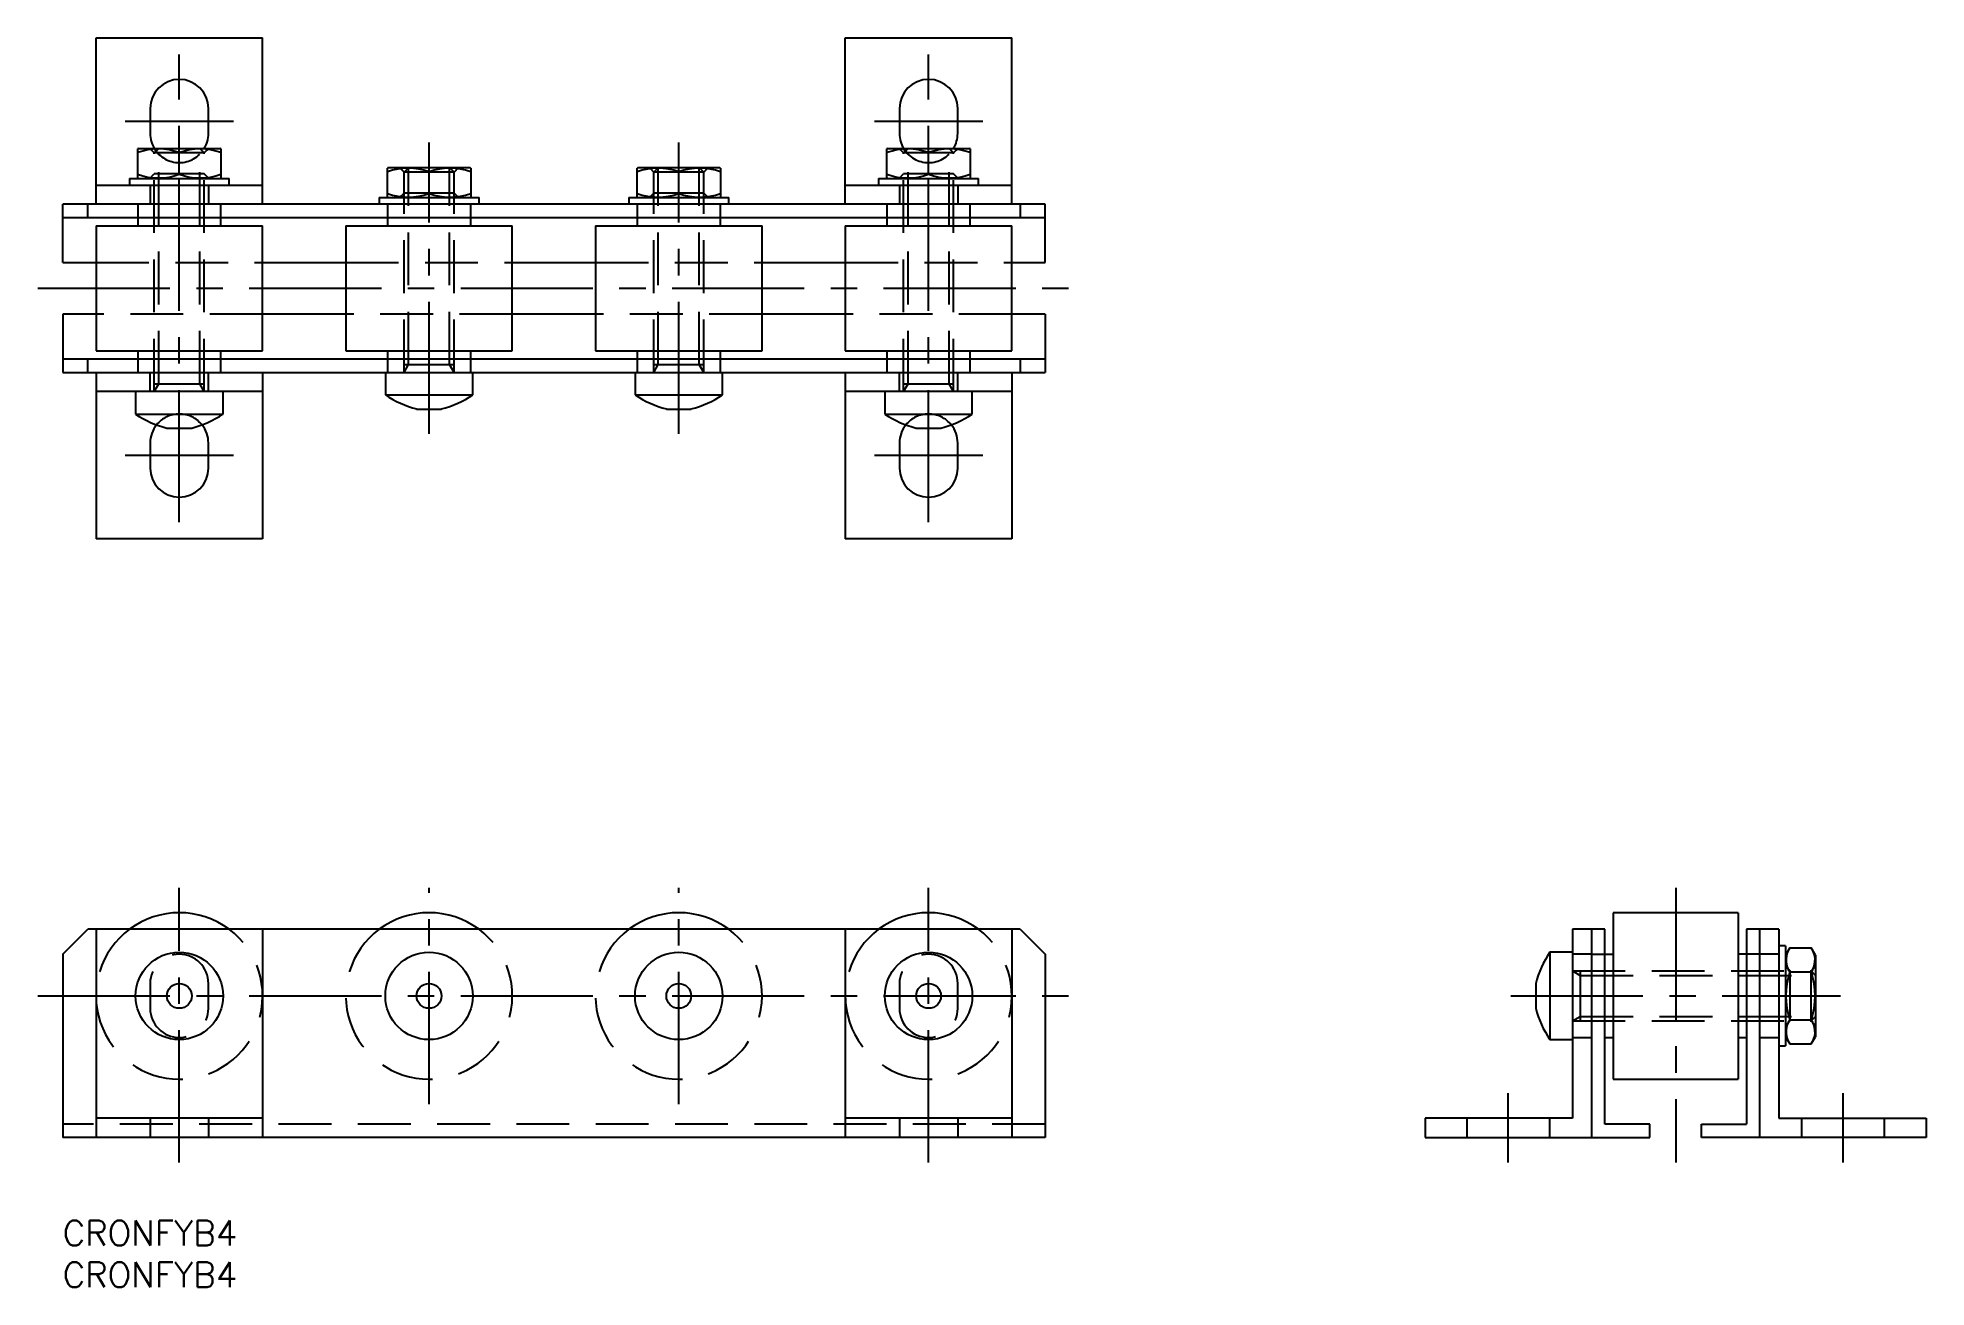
# Model space of a CAD drawing. Extents: x -3 to 224, y -8 to 142.
import ezdxf

# ---------------------------------------------------------------- set-up
doc = ezdxf.new("R2010")
doc.units = 0
doc.header["$LTSCALE"] = 0.5
doc.linetypes.add('CENTER', pattern=[50.8, 31.75, -6.35, 6.35, -6.35])
doc.linetypes.add('DASHED', pattern=[19.05, 12.7, -6.35])
for name, color, linetype in [('MSM_CENTER', 1, 'CENTER'), ('MSM_CONTINUOUS', 7, 'CONTINUOUS'), ('MSM_DASHED', 4, 'DASHED'), ('MSM_PART_NUMBER', 7, 'CONTINUOUS')]:
    doc.layers.add(name, color=color, linetype=linetype)
doc.styles.get("Standard").update_dxf_attribs({"font": 'txt.shx', "height": 3, "bigfont": 'bigfont.shx'})

# ---------------------------------------------------------------- blocks, each defined once
blk = doc.blocks.new('*U45')
at = {"layer": 'MSM_PART_NUMBER'}
blk.add_text('CRONFYB4', height=3, dxfattribs=at).set_placement((0, -3))
blk = doc.blocks.new('*U46')
at = {"layer": 'MSM_PART_NUMBER'}
blk.add_text('CRONFYB4', height=3, dxfattribs=at).set_placement((0, -8))

msp = doc.modelspace()

# ---------------------------------------------------------------- linework, layer by layer
at = {"layer": 'MSM_CENTER'}
for p, q in [((14, 83.91), (14, 140.11)), ((104, 83.91), (104, 140.11)), ((7.5, 132.11), (20.5, 132.11)), ((97.5, 132.11), (110.5, 132.11)), ((44, 94.51), (44, 129.51)), ((74, 94.51), (74, 129.51)), ((-3, 112.01), (121, 112.01)), ((20.5, 91.91), (7.5, 91.91)), ((110.5, 91.91), (97.5, 91.91)), ((14, 7), (14, 40)), ((44, 14), (44, 40)), ((74, 14), (74, 40)), ((104, 7), (104, 40)), ((193.74, 40), (193.74, 7)), ((-3, 27), (121, 27)), ((173.94, 27), (213.54, 27)), ((173.64, 7), (173.64, 15.3)), ((213.84, 7), (213.84, 15.3))]:
    msp.add_line(p, q, dxfattribs=at)
at = {"layer": 'MSM_CONTINUOUS'}
for p, q in [((4, 122.11), (4, 142.11)), ((4, 142.11), (24, 142.11)), ((24, 122.11), (24, 142.11)), ((94, 122.11), (94, 142.11)), ((94, 142.11), (114, 142.11)), ((114, 122.11), (114, 142.11)), ((10.5, 133.61), (10.5, 130.61)), ((17.5, 130.61), (17.5, 133.61)), ((100.5, 133.61), (100.5, 130.61)), ((107.5, 130.61), (107.5, 133.61)), ((9.1, 128.81), (9, 128.75)), ((9, 125.27), (9, 128.75)), ((9.1, 128.81), (18.9, 128.81)), ((14, 125.72), (14, 128.31)), ((19, 128.75), (18.9, 128.81)), ((19, 128.75), (19, 125.27)), ((99.1, 128.81), (99, 128.75)), ((99, 125.27), (99, 128.75)), ((99.1, 128.81), (108.9, 128.81)), ((104, 125.72), (104, 128.31)), ((109, 128.75), (108.9, 128.81)), ((109, 128.75), (109, 125.27)), ((8, 125.21), (8, 124.41)), ((8, 125.21), (20, 125.21)), ((9, 125.27), (9.1, 125.21)), ((18.9, 125.21), (19, 125.27)), ((20, 124.41), (20, 125.21)), ((39.1, 126.51), (39, 126.45)), ((39, 122.97), (39, 126.45)), ((39.1, 126.51), (48.9, 126.51)), ((44, 123.42), (44, 126.01)), ((49, 126.45), (48.9, 126.51)), ((49, 126.45), (49, 122.97)), ((69.1, 126.51), (69, 126.45)), ((69, 122.97), (69, 126.45)), ((69.1, 126.51), (78.9, 126.51)), ((74, 123.42), (74, 126.01)), ((79, 126.45), (78.9, 126.51)), ((79, 126.45), (79, 122.97)), ((98, 125.21), (98, 124.41)), ((98, 125.21), (110, 125.21)), ((99, 125.27), (99.1, 125.21)), ((108.9, 125.21), (109, 125.27)), ((110, 124.41), (110, 125.21)), ((4, 124.41), (24, 124.41)), ((38, 122.91), (38, 122.11)), ((38, 122.91), (50, 122.91)), ((39, 122.97), (39.1, 122.91)), ((48.9, 122.91), (49, 122.97)), ((50, 122.11), (50, 122.91)), ((68, 122.91), (68, 122.11)), ((68, 122.91), (80, 122.91)), ((69, 122.97), (69.1, 122.91)), ((78.9, 122.91), (79, 122.97)), ((80, 122.11), (80, 122.91)), ((94, 124.41), (114, 124.41)), ((0, 115.11), (0, 122.11)), ((118, 122.11), (0, 122.11)), ((0, 120.51), (118, 120.51)), ((3, 120.51), (3, 122.11)), ((9, 120.51), (9, 119.51)), ((19, 119.51), (19, 120.51)), ((39, 120.51), (39, 119.51)), ((49, 119.51), (49, 120.51)), ((69, 120.51), (69, 119.51)), ((79, 119.51), (79, 120.51)), ((99, 120.51), (99, 119.51)), ((109, 119.51), (109, 120.51)), ((115, 122.11), (115, 120.51)), ((118, 115.11), (118, 122.11)), ((4, 119.51), (4, 104.51)), ((4, 119.51), (24, 119.51)), ((24, 104.51), (24, 119.51)), ((34, 119.51), (34, 104.51)), ((34, 119.51), (54, 119.51)), ((54, 104.51), (54, 119.51)), ((64, 119.51), (64, 104.51)), ((64, 119.51), (84, 119.51)), ((84, 104.51), (84, 119.51)), ((94, 119.51), (94, 104.51)), ((94, 119.51), (114, 119.51)), ((114, 104.51), (114, 119.51)), ((0, 115.11), (4, 115.11)), ((24, 115.11), (34, 115.11)), ((54, 115.11), (64, 115.11)), ((84, 115.11), (94, 115.11)), ((114, 115.11), (118, 115.11)), ((0, 108.91), (0, 101.91)), ((4, 108.91), (0, 108.91)), ((34, 108.91), (24, 108.91)), ((64, 108.91), (54, 108.91)), ((94, 108.91), (84, 108.91)), ((118, 108.91), (114, 108.91)), ((118, 108.91), (118, 101.91)), ((4, 104.51), (24, 104.51)), ((9, 104.51), (9, 103.51)), ((19, 103.51), (19, 104.51)), ((34, 104.51), (54, 104.51)), ((39, 104.51), (39, 103.51)), ((49, 103.51), (49, 104.51)), ((64, 104.51), (84, 104.51)), ((69, 104.51), (69, 103.51)), ((79, 103.51), (79, 104.51)), ((94, 104.51), (114, 104.51)), ((99, 104.51), (99, 103.51)), ((109, 103.51), (109, 104.51)), ((118, 103.51), (0, 103.51)), ((3, 101.91), (3, 103.51)), ((115, 103.51), (115, 101.91)), ((0, 101.91), (118, 101.91)), ((4, 101.91), (4, 81.91)), ((24, 101.91), (24, 81.91)), ((38.75, 101.91), (38.75, 99.2)), ((49.25, 99.2), (49.25, 101.91)), ((68.75, 101.91), (68.75, 99.2)), ((79.25, 99.2), (79.25, 101.91)), ((94, 101.91), (94, 81.91)), ((114, 101.91), (114, 81.91)), ((24, 99.61), (4, 99.61)), ((8.75, 99.61), (8.75, 96.9)), ((19.25, 96.9), (19.25, 99.61)), ((38.75, 99.2), (49.25, 99.2)), ((68.75, 99.2), (79.25, 99.2)), ((114, 99.61), (94, 99.61)), ((98.75, 99.61), (98.75, 96.9)), ((109.25, 96.9), (109.25, 99.61)), ((8.75, 96.9), (19.25, 96.9)), ((42.51, 97.51), (45.49, 97.51)), ((72.51, 97.51), (75.49, 97.51)), ((98.75, 96.9), (109.25, 96.9)), ((10.5, 93.41), (10.5, 90.41)), ((12.51, 95.21), (15.49, 95.21)), ((17.5, 90.41), (17.5, 93.41)), ((100.5, 93.41), (100.5, 90.41)), ((102.51, 95.21), (105.49, 95.21)), ((107.5, 90.41), (107.5, 93.41)), ((24, 81.91), (4, 81.91)), ((114, 81.91), (94, 81.91)), ((186.24, 37), (186.24, 17)), ((201.24, 37), (186.24, 37)), ((201.24, 37), (201.24, 17)), ((0, 32), (3, 35)), ((115, 35), (3, 35)), ((4, 35), (4, 10)), ((24, 35), (24, 10)), ((94, 35), (94, 10)), ((114, 35), (114, 10)), ((115, 35), (118, 32)), ((185.24, 35), (181.34, 35)), ((181.34, 35), (181.34, 12.3)), ((183.64, 35), (183.64, 10)), ((185.24, 11.6), (185.24, 35)), ((202.24, 35), (202.24, 11.6)), ((206.14, 35), (202.24, 35)), ((203.84, 10), (203.84, 35)), ((206.14, 35), (206.14, 12.3)), ((0, 32), (0, 10)), ((118, 32), (118, 10)), ((178.63, 32.25), (178.63, 21.75)), ((181.34, 32.25), (178.63, 32.25)), ((183.64, 32), (186.24, 32)), ((203.84, 32), (201.24, 32)), ((206.94, 33), (206.14, 33)), ((206.94, 33), (206.94, 21)), ((207.44, 32.77), (206.94, 31.9)), ((207.44, 32.77), (210.03, 32.77)), ((210.54, 31.9), (210.03, 32.77)), ((210.54, 31.9), (210.54, 22.1)), ((207.44, 29.89), (210.03, 29.89)), ((176.94, 28.49), (176.94, 25.51)), ((207.44, 24.11), (210.03, 24.11)), ((178.63, 21.75), (181.34, 21.75)), ((185.24, 22), (186.24, 22)), ((201.24, 22), (202.24, 22)), ((206.14, 21), (206.94, 21)), ((206.94, 22.1), (207.44, 21.23)), ((207.44, 21.23), (210.03, 21.23)), ((210.03, 21.23), (210.54, 22.1)), ((186.24, 17), (201.24, 17)), ((24, 12.3), (4, 12.3)), ((114, 12.3), (94, 12.3)), ((181.34, 12.3), (163.64, 12.3)), ((163.64, 12.3), (163.64, 10)), ((190.64, 11.6), (185.24, 11.6)), ((190.64, 10), (190.64, 11.6)), ((196.84, 11.6), (202.24, 11.6)), ((196.84, 10), (196.84, 11.6)), ((206.14, 12.3), (223.84, 12.3)), ((223.84, 12.3), (223.84, 10)), ((118, 10), (0, 10)), ((163.64, 10), (190.64, 10)), ((223.84, 10), (196.84, 10))]:
    msp.add_line(p, q, dxfattribs=at)
for centre, radius in [((14, 27), 5.25), ((44, 27), 5.25), ((74, 27), 5.25), ((104, 27), 5.25), ((14, 27), 1.49), ((44, 27), 1.49), ((74, 27), 1.49), ((104, 27), 1.49)]:
    msp.add_circle(centre, radius, dxfattribs=at)
for centre, radius, start, end in [((14, 133.61), 3.5, 0, 180), ((104, 133.61), 3.5, 0, 180), ((14, 130.61), 3.5, 180, 210.9497), ((14, 130.61), 3.5, 329.0503, 0), ((104, 130.61), 3.5, 180, 210.9497), ((104, 130.61), 3.5, 329.0503, 0), ((11.5, 121.38), 7.37, 70.1592, 109.8408), ((16.5, 121.38), 7.37, 70.1592, 109.8408), ((101.5, 121.38), 7.37, 70.1592, 109.8408), ((106.5, 121.38), 7.37, 70.1592, 109.8408), ((11.5, 132.64), 7.37, 250.1592, 289.8408), ((16.5, 132.64), 7.37, 250.1592, 289.8408), ((41.5, 119.08), 7.37, 70.1592, 109.8408), ((46.5, 119.08), 7.37, 70.1592, 109.8408), ((71.5, 119.08), 7.37, 70.1592, 109.8408), ((76.5, 119.08), 7.37, 70.1592, 109.8408), ((101.5, 132.64), 7.37, 250.1592, 289.8408), ((106.5, 132.64), 7.37, 250.1592, 289.8408), ((41.5, 130.34), 7.37, 250.1592, 289.8408), ((46.5, 130.34), 7.37, 250.1592, 289.8408), ((71.5, 130.34), 7.37, 250.1592, 289.8408), ((76.5, 130.34), 7.37, 250.1592, 289.8408), ((45.54, 109.25), 12.12, 235.9445, 255.5214), ((42.46, 109.25), 12.12, 284.4786, 304.0555), ((75.54, 109.25), 12.12, 235.9445, 255.5214), ((72.46, 109.25), 12.12, 284.4786, 304.0555), ((15.54, 106.95), 12.12, 235.9445, 255.5214), ((14, 93.41), 3.5, 141.2477, 180), ((12.46, 106.95), 12.12, 284.4786, 304.0555), ((14, 93.41), 3.5, 0, 38.7523), ((105.54, 106.95), 12.12, 235.9445, 255.5214), ((104, 93.41), 3.5, 141.2477, 180), ((102.46, 106.95), 12.12, 284.4786, 304.0555), ((104, 93.41), 3.5, 0, 38.7523), ((14, 90.41), 3.5, 180, 0), ((104, 90.41), 3.5, 180, 0), ((14, 27), 10, 53.1301, 126.8699), ((44, 27), 10, 53.1301, 126.8699), ((74, 27), 10, 53.1301, 126.8699), ((104, 27), 10, 53.1301, 126.8699), ((188.67, 25.46), 12.12, 145.9445, 165.5214), ((209.55, 31.33), 2.56, 154.3574, 214.3573), ((207.92, 31.33), 2.56, 325.6427, 25.6426), ((216.6, 27), 9.61, 162.5124, 197.4876), ((200.87, 27), 9.61, 342.5124, 17.4876), ((188.67, 28.54), 12.12, 194.4786, 214.0555), ((209.55, 22.67), 2.56, 145.6427, 205.6426), ((207.92, 22.67), 2.56, 334.3574, 34.3573)]:
    msp.add_arc(centre, radius, start, end, dxfattribs=at)
at = {"layer": 'MSM_DASHED'}
for p, q in [((10.46, 128.81), (11, 128.27)), ((11.54, 128.81), (11, 128.27)), ((17, 128.27), (11, 128.27)), ((11, 99.61), (11, 128.27)), ((11.54, 100.55), (11.54, 128.81)), ((16.46, 128.81), (17, 128.27)), ((16.46, 100.55), (16.46, 128.81)), ((17.54, 128.81), (17, 128.27)), ((17, 99.61), (17, 128.27)), ((100.46, 128.81), (101, 128.27)), ((101.54, 128.81), (101, 128.27)), ((101, 99.61), (101, 128.27)), ((107, 128.27), (101, 128.27)), ((101.54, 100.55), (101.54, 128.81)), ((106.46, 100.55), (106.46, 128.81)), ((106.46, 128.81), (107, 128.27)), ((107.54, 128.81), (107, 128.27)), ((107, 99.61), (107, 128.27)), ((10.46, 125.21), (11, 125.75)), ((17, 125.75), (11, 125.75)), ((17.54, 125.21), (17, 125.75)), ((40.46, 126.51), (41, 125.97)), ((41.54, 126.51), (41, 125.97)), ((47, 125.97), (41, 125.97)), ((41, 101.91), (41, 125.97)), ((41.54, 102.85), (41.54, 126.51)), ((46.46, 126.51), (47, 125.97)), ((46.46, 102.85), (46.46, 126.51)), ((47.54, 126.51), (47, 125.97)), ((47, 101.91), (47, 125.97)), ((70.46, 126.51), (71, 125.97)), ((71.54, 126.51), (71, 125.97)), ((77, 125.97), (71, 125.97)), ((71, 101.91), (71, 125.97)), ((71.54, 102.85), (71.54, 126.51)), ((76.46, 126.51), (77, 125.97)), ((76.46, 102.85), (76.46, 126.51)), ((77.54, 126.51), (77, 125.97)), ((77, 101.91), (77, 125.97)), ((100.46, 125.21), (101, 125.75)), ((107, 125.75), (101, 125.75)), ((107.54, 125.21), (107, 125.75)), ((10.5, 124.41), (10.5, 122.11)), ((17.5, 124.41), (17.5, 122.11)), ((40.46, 122.91), (41, 123.45)), ((47, 123.45), (41, 123.45)), ((47.54, 122.91), (47, 123.45)), ((70.46, 122.91), (71, 123.45)), ((77, 123.45), (71, 123.45)), ((77.54, 122.91), (77, 123.45)), ((100.5, 124.41), (100.5, 122.11)), ((107.5, 124.41), (107.5, 122.11)), ((9, 122.11), (9, 120.51)), ((19, 120.51), (19, 122.11)), ((39, 122.11), (39, 120.51)), ((49, 120.51), (49, 122.11)), ((69, 122.11), (69, 120.51)), ((79, 120.51), (79, 122.11)), ((99, 122.11), (99, 120.51)), ((109, 120.51), (109, 122.11)), ((4, 115.11), (24, 115.11)), ((34, 115.11), (54, 115.11)), ((64, 115.11), (84, 115.11)), ((94, 115.11), (114, 115.11)), ((24, 108.91), (4, 108.91)), ((54, 108.91), (34, 108.91)), ((84, 108.91), (64, 108.91)), ((114, 108.91), (94, 108.91)), ((9, 103.51), (9, 101.91)), ((19, 101.91), (19, 103.51)), ((39, 103.51), (39, 101.91)), ((41, 102.85), (47, 102.85)), ((41, 101.91), (41.54, 102.85)), ((47, 101.91), (46.46, 102.85)), ((49, 101.91), (49, 103.51)), ((69, 103.51), (69, 101.91)), ((71, 102.85), (77, 102.85)), ((71, 101.91), (71.54, 102.85)), ((77, 101.91), (76.46, 102.85)), ((79, 101.91), (79, 103.51)), ((99, 103.51), (99, 101.91)), ((109, 101.91), (109, 103.51)), ((10.5, 99.61), (10.5, 101.91)), ((11, 100.55), (17, 100.55)), ((11, 99.61), (11.54, 100.55)), ((17, 99.61), (16.46, 100.55)), ((17.5, 99.61), (17.5, 101.91)), ((100.5, 99.61), (100.5, 101.91)), ((101, 99.61), (101.54, 100.55)), ((101, 100.55), (107, 100.55)), ((107, 99.61), (106.46, 100.55)), ((107.5, 99.61), (107.5, 101.91)), ((183.64, 32), (181.34, 32)), ((206.14, 32), (203.84, 32)), ((181.34, 30), (210, 30)), ((181.34, 30), (182.27, 29.46)), ((182.27, 30), (182.27, 24)), ((206.94, 30.54), (207.48, 30)), ((207.48, 24), (207.48, 30)), ((210.54, 30.54), (210, 30)), ((210, 24), (210, 30)), ((210.54, 29.46), (210, 30)), ((10.5, 28.5), (10.5, 25.5)), ((17.5, 25.5), (17.5, 28.5)), ((100.5, 28.5), (100.5, 25.5)), ((107.5, 25.5), (107.5, 28.5)), ((182.27, 29.46), (210.54, 29.46)), ((181.34, 24), (182.27, 24.54)), ((181.34, 24), (210, 24)), ((182.27, 24.54), (210.54, 24.54)), ((206.94, 23.46), (207.48, 24)), ((210.54, 24.54), (210, 24)), ((210.54, 23.46), (210, 24)), ((181.34, 22), (183.64, 22)), ((203.84, 22), (206.14, 22)), ((118, 11.6), (0, 11.6)), ((10.5, 12.3), (10.5, 10)), ((17.5, 12.3), (17.5, 10)), ((100.5, 12.3), (100.5, 10)), ((107.5, 12.3), (107.5, 10)), ((168.64, 12.3), (168.64, 10)), ((178.64, 10), (178.64, 12.3)), ((208.84, 12.3), (208.84, 10)), ((218.84, 10), (218.84, 12.3))]:
    msp.add_line(p, q, dxfattribs=at)
for centre, radius, start, end in [((14, 130.61), 3.5, 210.9497, 329.0503), ((104, 130.61), 3.5, 210.9497, 329.0503), ((14, 93.41), 3.5, 38.7523, 141.2477), ((104, 93.41), 3.5, 38.7523, 141.2477), ((14, 27), 10, 126.8699, 53.1301), ((44, 27), 10, 126.8699, 53.1301), ((74, 27), 10, 126.8699, 53.1301), ((104, 27), 10, 126.8699, 53.1301), ((14, 28.5), 3.5, 0, 180), ((104, 28.5), 3.5, 0, 180), ((14, 25.5), 3.5, 180, 0), ((104, 25.5), 3.5, 180, 0)]:
    msp.add_arc(centre, radius, start, end, dxfattribs=at)

# ---------------------------------------------------------------- block references
at = {"layer": 'MSM_CONTINUOUS'}
for name in ['*U45', '*U46']:
    msp.add_blockref(name, (0, 0), dxfattribs=at)

doc.saveas('drawing.dxf')
